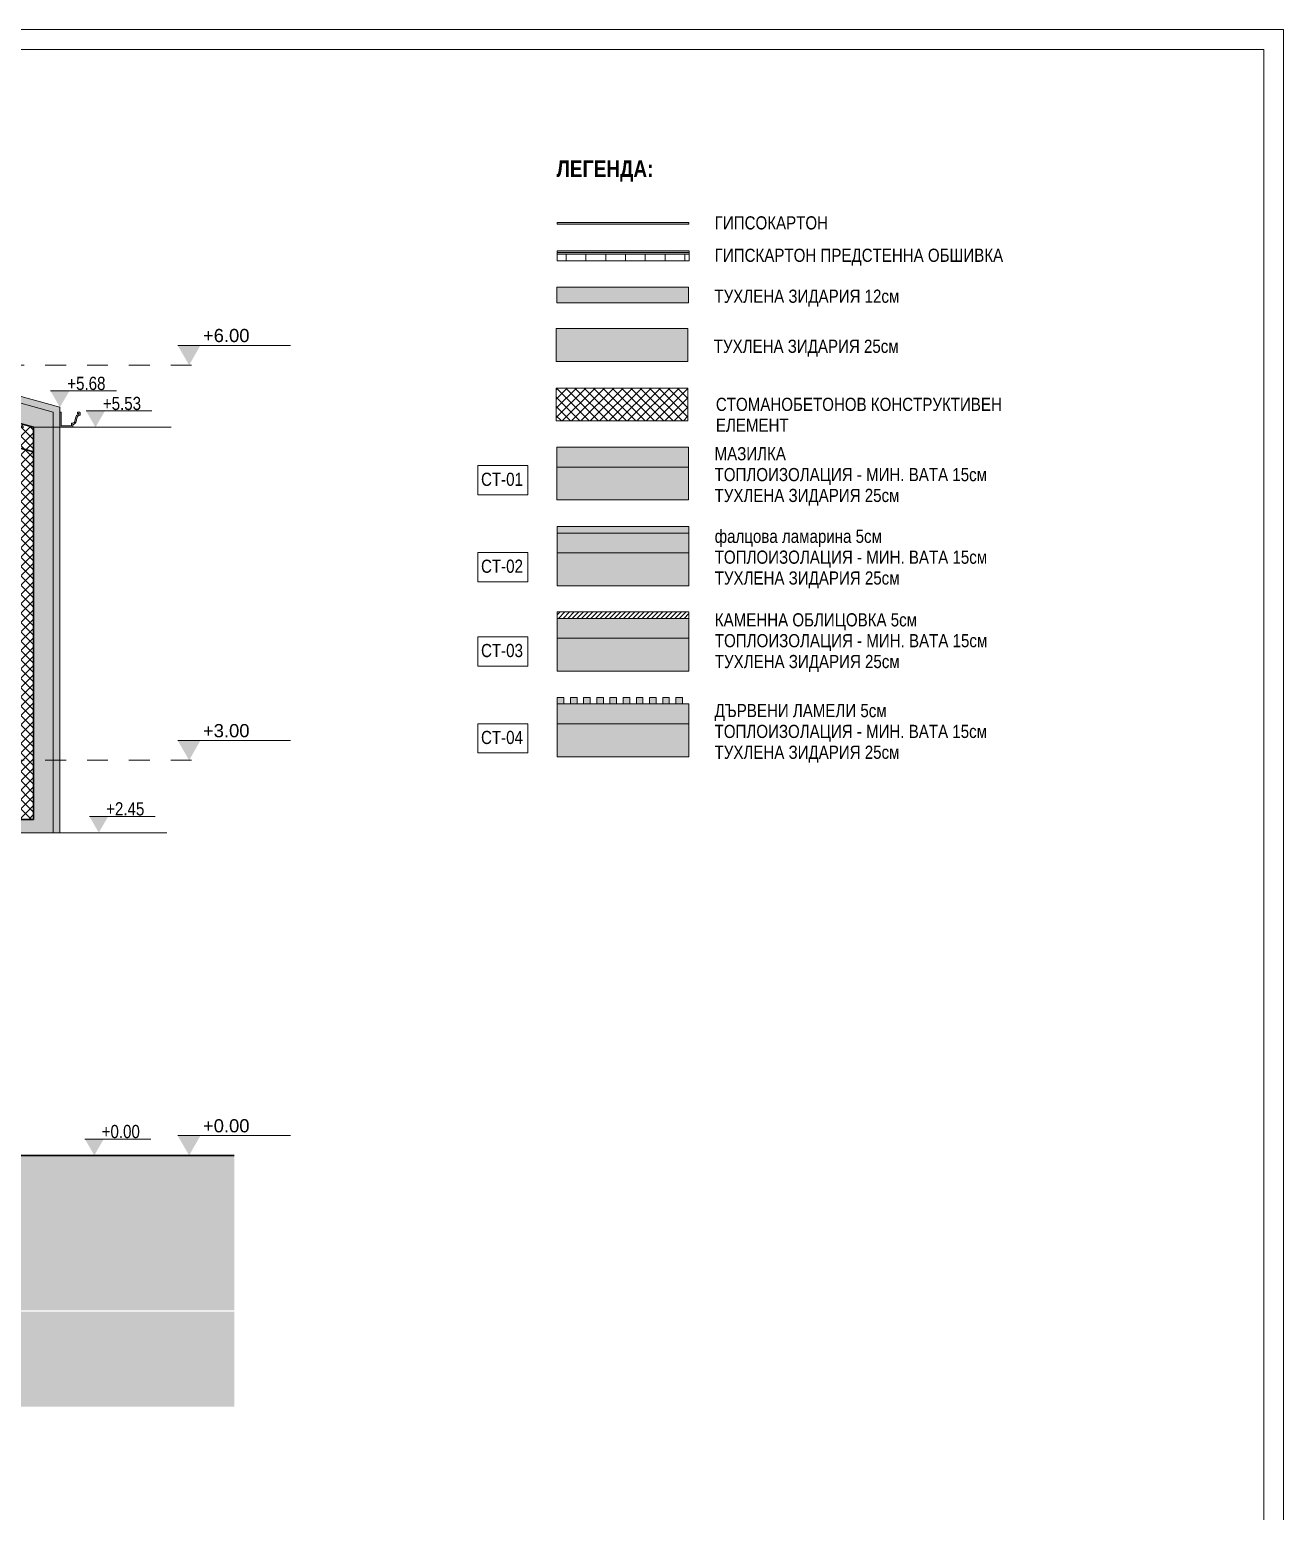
# Model space of a CAD drawing. Header units: centimetres. Extents: x 0 to 25250, y 0 to 2250.
# Drawn here: x 14048 to 15000, y 1125 to 2250 of the extents above; entities that cross this region are included whole.
import ezdxf

# ---------------------------------------------------------------- set-up
doc = ezdxf.new("R2010")
doc.units = ezdxf.units.CM
doc.linetypes.add('21-View-1$0$Dash', pattern=[31.75, 15.875, -15.875])
for name, color, linetype, lineweight in [('A-ANNO-DIMS', 7, 'Continuous', 9), ('A-ANNO-NOTE', 7, 'Continuous', 9), ('A-DETL', 7, 'Continuous', 9), ('A-DETL-GENF', 7, 'Continuous', 9), ('A-DETL-MBND', 7, 'Continuous', 9), ('A-DETL-THIN', 7, 'Continuous', 9), ('A-FLOR-FNSH', 7, 'Continuous', 9), ('A-FLOR-LEVL', 7, 'Continuous', 9), ('A-FLOR-PATT', 7, 'Continuous', 9), ('A-ROOF', 7, 'Continuous', 9), ('A-ROOF-FNSH', 7, 'Continuous', 9), ('A-ROOF-MCUT', 7, 'Continuous', 9), ('A-ROOF-PATT', 7, 'Continuous', 9), ('A-WALL', 7, 'Continuous', 9), ('A-WALL-FNSH', 7, 'Continuous', 9), ('A-WALL-PATT', 7, 'Continuous', 9), ('G-ANNO-DIMS', 7, 'Continuous', 9), ('G-ANNO-TEXT', 7, 'Continuous', 9), ('G-ANNO-TTLB', 7, 'Continuous', 9), ('S-BEAM', 7, 'Continuous', 9), ('S-COLS', 7, 'Continuous', 9)]:
    doc.layers.add(name, color=color, linetype=linetype, lineweight=lineweight)
doc.styles.add('21-View-1$0$Arial', font='arial.ttf', dxfattribs={"height": 10})
doc.styles.add('21-View-1$0$Arial Narrow', font='ARIALN.TTF', dxfattribs={"height": 10})
doc.styles.add('21-View-3$0$Arial Narrow', font='ARIALN.TTF', dxfattribs={"height": 10})
doc.styles.add('21-View-3$0$Arial Narrow_1', font='ARIALN.TTF', dxfattribs={"height": 12.5})
doc.dimstyles.new('21-View-1$0$TEC_DIM', dxfattribs={"dimscale": 30.48, "dimtxt": 10.23431, "dimasz": 0.492126, "dimexe": 0.393701, "dimexo": 0.246063, "dimgap": 0, "dimtad": 1, "dimdec": 0, "dimzin": 0, "dimdsep": 46, "dimtxsty": '21-View-1$0$Arial Narrow', "dimblk1": '21-View-1$0$_DotSmall', "dimblk2": '21-View-1$0$_DotSmall', "dimsah": 1, "dimcen": 0.09, "dimazin": 0, "dimtfac": 1, "dimtdec": 4, "dimtix": 1, "dimtmove": 0, "dimatfit": 3, "dimfxl": 1, "dimtvp": 1, "dimtolj": 1, "dimtzin": 0, "dimarcsym": 2})
pattern_1 = [(45, (13129.3803, 1729.181), (-3.535534, 3.535534), []), (135, (13129.3803, 1729.181), (-3.535534, -3.535534), [])]
pattern_2 = [(0, (13129.38, 1729.18), (19.05, 19.05), [19.05, -19.05]), (0, (13129.38, 1736.325), (19.05, 19.05), [19.05, -19.05]), (0, (13129.38, 1743.469), (19.05, 19.05), [19.05, -19.05]), (90, (13131.761, 1745.85), (-19.05, 19.05), [19.05, -19.05]), (90, (13138.905, 1745.85), (-19.05, 19.05), [19.05, -19.05]), (90, (13146.048, 1745.85), (-19.05, 19.05), [19.05, -19.05])]

# ---------------------------------------------------------------- blocks, each defined once
blk = doc.blocks.new('TEC_ОФИЦИАЛНА РАМКА - TEC_ОФИЦИАЛНА РАМКА-2548455-СГРАДА ТИП III - ВЕРТИКАЛНИ РАЗРЕЗИ 3-3_ 4-4')
at = {"layer": 'G-ANNO-TTLB'}
for p, q in [((41.621, 40.554), (-15.379, 40.554)), ((41.621, -4.446), (41.621, 40.554)), ((-13.129, 40.254), (41.321, 40.254)), ((41.321, 40.254), (41.321, -4.146))]:
    blk.add_line(p, q, dxfattribs=at)
blk = doc.blocks.new('Level - w_ name-271244-3-3')
at = {"layer": 'A-FLOR-LEVL'}
blk.add_hatch(color=256, dxfattribs=at).paths.add_polyline_path([(-34.8, 15), (-17.5, 15), (-26.1, 0)])
blk.add_line((-34.8, 15), (50.8, 15), dxfattribs=at)
blk = doc.blocks.new('Spot Elevations - ELEVATION_PROJECT-150941-3-3')
at = {"layer": 'A-ANNO-NOTE'}
blk.add_hatch(color=256, dxfattribs=at).paths.add_polyline_path([(-602, 312.4), (-587.7, 312.4), (-594.9, 300)])
blk.add_line((-602, 312.4), (-552, 312.4), dxfattribs=at)
blk = doc.blocks.new('21-View-1$0$_DotSmall')
at = {"color": 0, "linetype": 'ByBlock', "const_width": 0.5}
blk.add_lwpolyline([(-0.0625, 0, 1), (0.0625, 0, 1)], format="xyb", close=True, dxfattribs=at)
blk = doc.blocks.new('*D3132')
at = {"layer": 'A-ANNO-DIMS', "color": 0, "lineweight": -2, "transparency": 16777216}
for p, q in [((14043.7, 1948.1), (13865.5, 1948.1)), ((13877.5, 1695.3), (13877.5, 1948.1)), ((13882.4, 1695.3), (13889.5, 1695.3))]:
    blk.add_line(p, q, dxfattribs=at)
at = {"layer": 'A-ANNO-DIMS', "color": 0, "lineweight": -2, "transparency": 16777216, "xscale": 15, "yscale": 15, "zscale": 15}
for p, rotation in [((13877.5, 1948.1), 90), ((13877.5, 1695.3), 270)]:
    blk.add_blockref('21-View-1$0$_DotSmall', p, dxfattribs=dict(at, rotation=rotation))
at = {"layer": 'A-ANNO-DIMS', "color": 0, "transparency": 16777216, "insert": (13872.4, 1821.7), "char_height": 10, "width": 22.808, "attachment_point": 5, "rotation": 90, "style": '21-View-1$0$Arial Narrow'}
blk.add_mtext('\\A1;253', dxfattribs=at)
blk = doc.blocks.new('Family - ___-2443277-ЛЕГЕНДА СТЕНИ')
at = {"layer": 'A-WALL-PATT', "true_color": 0x808080}
blk.add_hatch(color=8, dxfattribs=at).paths.add_polyline_path([(194.7, 391.9), (194.7, 416.9), (94.7, 416.9), (94.7, 391.9)])
at = {"layer": 'A-WALL'}
for p, q in [((194.7, 416.9), (94.7, 416.9)), ((94.7, 416.9), (94.7, 391.9)), ((194.7, 391.9), (194.7, 416.9)), ((94.7, 391.9), (194.7, 391.9))]:
    blk.add_line(p, q, dxfattribs=at)
blk = doc.blocks.new('Family - ___-2443279-ЛЕГЕНДА СТЕНИ')
at = {"layer": 'A-WALL-PATT', "true_color": 0xffff80}
blk.add_hatch(color=51, dxfattribs=at).paths.add_polyline_path([(195.3, 311.8), (195.3, 326.8), (95.3, 326.8), (95.3, 311.8)])
at = {"layer": 'A-WALL-PATT', "true_color": 0x808080}
blk.add_hatch(color=8, dxfattribs=at).paths.add_polyline_path([(195.3, 286.8), (195.3, 311.8), (95.3, 311.8), (95.3, 286.8)])
at = {"layer": 'A-WALL'}
for p, q in [((195.3, 326.8), (95.3, 326.8)), ((95.3, 326.8), (95.3, 286.8)), ((195.3, 286.8), (195.3, 326.8)), ((195.3, 311.8), (95.3, 311.8)), ((95.3, 286.8), (195.3, 286.8))]:
    blk.add_line(p, q, dxfattribs=at)
blk = doc.blocks.new('Family - ___-2443281-ЛЕГЕНДА СТЕНИ')
at = {"layer": 'A-WALL-PATT', "true_color": 0x808080}
blk.add_hatch(color=8, dxfattribs=at).paths.add_polyline_path([(195.2, 436.4), (195.2, 448.4), (95.2, 448.4), (95.2, 436.4)])
at = {"layer": 'A-WALL'}
for p, q in [((195.2, 448.4), (95.2, 448.4)), ((95.2, 448.4), (95.2, 436.4)), ((195.2, 436.4), (195.2, 448.4)), ((95.2, 436.4), (195.2, 436.4))]:
    blk.add_line(p, q, dxfattribs=at)
blk = doc.blocks.new('Family - ___-2443287-ЛЕГЕНДА СТЕНИ')
at = {"layer": 'A-WALL-PATT', "true_color": 0x787878}
h = blk.add_hatch(dxfattribs=at)
h.set_pattern_fill('FP2_16', color=8, style=0, pattern_type=2)
h.set_pattern_definition([(45, (0, 0), (-1.767767, 1.767767), [])])
h.paths.add_polyline_path([(195.5, 196.9), (195.5, 201.9), (95.5, 201.9), (95.5, 196.9)])
at = {"layer": 'A-WALL-PATT', "true_color": 0xffff80}
blk.add_hatch(color=51, dxfattribs=at).paths.add_polyline_path([(195.5, 181.9), (195.5, 196.9), (95.5, 196.9), (95.5, 181.9)])
at = {"layer": 'A-WALL-PATT', "true_color": 0x808080}
blk.add_hatch(color=8, dxfattribs=at).paths.add_polyline_path([(195.5, 156.9), (195.5, 181.9), (95.5, 181.9), (95.5, 156.9)])
at = {"layer": 'A-WALL'}
for p, q in [((195.5, 201.9), (95.5, 201.9)), ((95.5, 201.9), (95.5, 156.9)), ((195.5, 196.9), (95.5, 196.9)), ((195.5, 156.9), (195.5, 201.9)), ((195.5, 181.9), (95.5, 181.9)), ((95.5, 156.9), (195.5, 156.9))]:
    blk.add_line(p, q, dxfattribs=at)
blk = doc.blocks.new('Family - ___-2443289-ЛЕГЕНДА СТЕНИ')
at = {"layer": 'A-WALL-PATT', "true_color": 0xc0c0c0}
blk.add_hatch(color=9, dxfattribs=at).paths.add_polyline_path([(195.5, 261.6), (195.5, 266.6), (95.5, 266.6), (95.5, 261.6)])
at = {"layer": 'A-WALL'}
for p, q in [((195.5, 266.6), (95.5, 266.6)), ((95.5, 266.6), (95.5, 261.6)), ((95.5, 261.6), (195.5, 261.6)), ((195.5, 261.6), (195.5, 266.6))]:
    blk.add_line(p, q, dxfattribs=at)
blk = doc.blocks.new('Family - ___-2443316-ЛЕГЕНДА СТЕНИ')
at = {"layer": 'A-WALL-PATT', "true_color": 0xffff80}
blk.add_hatch(color=51, dxfattribs=at).paths.add_polyline_path([(195.5, 246.6), (195.5, 261.6), (95.5, 261.6), (95.5, 246.6)])
at = {"layer": 'A-WALL-PATT', "true_color": 0x808080}
blk.add_hatch(color=8, dxfattribs=at).paths.add_polyline_path([(195.5, 221.6), (195.5, 246.6), (95.5, 246.6), (95.5, 221.6)])
at = {"layer": 'A-WALL'}
for p, q in [((195.5, 261.6), (95.5, 261.6)), ((95.5, 261.6), (95.5, 221.6)), ((195.5, 221.6), (195.5, 261.6)), ((195.5, 246.6), (95.5, 246.6)), ((95.5, 221.6), (195.5, 221.6))]:
    blk.add_line(p, q, dxfattribs=at)
blk = doc.blocks.new('Family - ___-2443322-ЛЕГЕНДА СТЕНИ')
at = {"layer": 'A-WALL-PATT', "true_color": 0xffff80}
blk.add_hatch(color=51, dxfattribs=at).paths.add_polyline_path([(100.5, 116.9), (195.5, 116.9), (195.5, 131.9), (95.5, 131.9), (95.5, 116.9)])
at = {"layer": 'A-WALL-PATT', "true_color": 0x808080}
blk.add_hatch(color=8, dxfattribs=at).paths.add_polyline_path([(195.5, 91.9), (195.5, 116.9), (95.5, 116.9), (95.5, 91.9)])
at = {"layer": 'A-WALL'}
for p, q in [((95.5, 131.9), (95.5, 91.9)), ((105.5, 131.9), (100.5, 131.9)), ((115.5, 131.9), (110.5, 131.9)), ((125.5, 131.9), (120.5, 131.9)), ((135.5, 131.9), (130.5, 131.9)), ((145.5, 131.9), (140.5, 131.9)), ((155.5, 131.9), (150.5, 131.9)), ((165.5, 131.9), (160.5, 131.9)), ((175.5, 131.9), (170.5, 131.9)), ((185.5, 131.9), (180.5, 131.9)), ((195.5, 131.9), (190.5, 131.9)), ((195.5, 91.9), (195.5, 131.9)), ((195.5, 116.9), (95.5, 116.9)), ((95.5, 91.9), (195.5, 91.9))]:
    blk.add_line(p, q, dxfattribs=at)
blk = doc.blocks.new('Family - ___-2443393-ЛЕГЕНДА СТЕНИ')
at = {"layer": 'A-WALL-PATT', "true_color": 0xffff80}
blk.add_hatch(color=51, dxfattribs=at).paths.add_polyline_path([(195.5, 496.2), (195.5, 497.5), (95.5, 497.5), (95.5, 496.2)])
at = {"layer": 'A-WALL'}
for p, q in [((195.5, 497.5), (95.5, 497.5)), ((95.5, 497.5), (95.5, 496.2)), ((95.5, 496.2), (195.5, 496.2)), ((195.5, 496.2), (195.5, 497.5))]:
    blk.add_line(p, q, dxfattribs=at)
blk = doc.blocks.new('Family - ___-2443396-ЛЕГЕНДА СТЕНИ')
at = {"layer": 'A-WALL-PATT', "true_color": 0xffff80}
for points in [[(195.6, 474.7), (195.6, 475.9), (95.6, 475.9), (95.6, 474.7)], [(195.6, 473.4), (195.6, 474.7), (95.6, 474.7), (95.6, 473.4)]]:
    blk.add_hatch(color=51, dxfattribs=at).paths.add_polyline_path(points)
at = {"layer": 'A-WALL-PATT'}
h = blk.add_hatch(dxfattribs=at)
h.set_pattern_fill('FP2_17', color=256, angle=-270, style=0, pattern_type=2)
h.set_pattern_definition([(270, (145.568, 475.942), (15, -3e-14), [])])
h.paths.add_polyline_path([(195.6, 468.4), (195.6, 473.4), (95.6, 473.4), (95.6, 468.4)])
at = {"layer": 'A-WALL'}
for p, q in [((195.6, 475.9), (95.6, 475.9)), ((95.6, 475.9), (95.6, 468.4)), ((195.6, 474.7), (95.6, 474.7)), ((195.6, 473.4), (95.6, 473.4)), ((195.6, 468.4), (195.6, 475.9)), ((95.6, 468.4), (195.6, 468.4))]:
    blk.add_line(p, q, dxfattribs=at)

msp = doc.modelspace()

# ---------------------------------------------------------------- block references
at = {"layer": 'G-ANNO-TTLB', "xscale": 49.99999999999999, "yscale": 49.99999999999999, "zscale": 49.99999999999999}
msp.add_blockref('TEC_ОФИЦИАЛНА РАМКА - TEC_ОФИЦИАЛНА РАМКА-2548455-СГРАДА ТИП III - ВЕРТИКАЛНИ РАЗРЕЗИ 3-3_ 4-4', (12919, 222.3), dxfattribs=at)

# ---------------------------------------------------------------- next in the draw order: hatches: boundary and pattern name
at = {"layer": 'A-DETL-GENF'}
h = msp.add_hatch(dxfattribs=at)
h.set_pattern_fill('FP3_22', color=256, style=0, pattern_type=2)
h.set_pattern_definition([(45, (14353.218, 1606.068), (-3.535534, 3.535534), []), (135, (14353.218, 1606.068), (-3.535534, -3.535534), [])])
h.paths.add_polyline_path([(14548, 1952.9), (14548, 1977.9), (14448, 1977.9), (14448, 1952.9)])
at = {"layer": 'A-DETL-GENF', "true_color": 0xbfb3a4}
h = msp.add_hatch(color=253, dxfattribs=at)
h.paths.add_polyline_path([(14523.8, 1738), (14523.8, 1743), (14518.8, 1743), (14518.8, 1738)])
h.paths.add_polyline_path([(14543.8, 1738), (14543.8, 1743), (14538.8, 1743), (14538.8, 1738)])
h.paths.add_polyline_path([(14503.8, 1738), (14503.8, 1743), (14498.8, 1743), (14498.8, 1738)])
h.paths.add_polyline_path([(14508.8, 1738), (14513.8, 1738), (14513.8, 1743), (14508.8, 1743)])
h.paths.add_polyline_path([(14533.8, 1738), (14533.8, 1743), (14528.8, 1743), (14528.8, 1738)])
h.paths.add_polyline_path([(14453.8, 1738), (14453.8, 1743), (14448.8, 1743), (14448.8, 1738)])
h.paths.add_polyline_path([(14458.8, 1738), (14463.8, 1738), (14463.8, 1743), (14458.8, 1743)])
h.paths.add_polyline_path([(14478.8, 1738), (14483.8, 1738), (14483.8, 1743), (14478.8, 1743)])
h.paths.add_polyline_path([(14468.8, 1738), (14473.8, 1738), (14473.8, 1743), (14468.8, 1743)])
h.paths.add_polyline_path([(14493.8, 1738), (14493.8, 1743), (14488.8, 1743), (14488.8, 1738)])
at = {"layer": 'A-DETL-GENF'}
h = msp.add_hatch(dxfattribs=at)
h.set_pattern_fill('FP1_8', color=256, style=0, pattern_type=2)
h.set_pattern_definition(pattern_2)
h.paths.add_polyline_path([(13136.6, 1277.7), (13459.7, 1277.7), (13459.7, 1280.8), (13461.2, 1280.8), (13461.2, 1385.3), (12868.7, 1385.3), (12868.7, 1280.8), (12870, 1280.8), (12870, 1277.7), (13018, 1277.7)])
h.paths.add_polyline_path([(12397.3, 1277.7), (12409.7, 1277.7), (12409.7, 1280.8), (12411.2, 1280.8), (12411.2, 1295.3), (12396.2, 1295.3), (12396.2, 1395.3), (12306.6, 1395.3), (12306.6, 1277.7), (12370.6, 1277.7)])
h.paths.add_polyline_path([(14203.7, 1277.7), (14203.7, 1395.3), (13986.2, 1395.3), (13986.2, 1295.3), (13971.2, 1295.3), (13971.2, 1280.8), (13972.5, 1280.8), (13972.5, 1277.7), (14085.2, 1277.7)])
h.paths.add_polyline_path([(12462.5, 1277.7), (12817.2, 1277.7), (12817.2, 1280.8), (12818.7, 1280.8), (12818.7, 1385.3), (12461.2, 1385.3), (12461.2, 1280.8), (12462.5, 1280.8), (12462.5, 1278.2)])
h.paths.add_polyline_path([(13914.9, 1277.7), (13919.7, 1277.7), (13919.7, 1280.8), (13921.2, 1280.8), (13921.2, 1385.3), (13511.2, 1385.3), (13511.2, 1280.8), (13512.5, 1280.8), (13512.5, 1277.7), (13848, 1277.7)])
h = msp.add_hatch(dxfattribs=at)
h.set_pattern_fill('FP1_8', color=256, style=0, pattern_type=2)
h.set_pattern_definition(pattern_2)
h.paths.add_polyline_path([(14203.7, 1204.6), (14203.7, 1276.5), (13972.6, 1276.5), (13972.6, 1272.3), (13971.2, 1272.3), (13971.2, 1255.3), (13981.2, 1255.3), (13981.2, 1245.3), (13911.2, 1245.3), (13911.2, 1255.3), (13921.2, 1255.3), (13921.2, 1272.3), (13919.8, 1272.3), (13919.8, 1276.5), (13512.6, 1276.5), (13512.6, 1272.3), (13511.2, 1272.3), (13511.2, 1255.3), (13521.2, 1255.3), (13521.2, 1245.3), (13451.2, 1245.3), (13451.2, 1255.3), (13461.2, 1255.3), (13461.2, 1272.3), (13459.8, 1272.3), (13459.8, 1276.5), (12870.1, 1276.5), (12870.1, 1272.3), (12868.7, 1272.3), (12868.7, 1255.3), (12878.7, 1255.3), (12878.7, 1245.3), (12808.7, 1245.3), (12808.7, 1255.3), (12818.7, 1255.3), (12818.7, 1272.3), (12817.3, 1272.3), (12817.3, 1276.5), (12462.6, 1276.5), (12462.6, 1272.3), (12461.2, 1272.3), (12461.2, 1255.3), (12471.2, 1255.3), (12471.2, 1245.3), (12401.2, 1245.3), (12401.2, 1255.3), (12411.2, 1255.3), (12411.2, 1272.3), (12409.8, 1272.3), (12409.8, 1276.5), (12306.6, 1276.5), (12306.6, 1204.6), (14171, 1204.6)])
at = {"layer": 'A-FLOR-PATT'}
h = msp.add_hatch(dxfattribs=at)
h.set_pattern_fill('FP1_6', color=256, style=0, pattern_type=2)
h.set_pattern_definition(pattern_1)
h.paths.add_polyline_path([(14026.2, 1677.3), (14051.2, 1677.3), (14051.2, 1695.3), (12411.2, 1695.3), (12411.2, 1677.3), (14025.9, 1677.3)])
at = {"layer": 'A-FLOR-PATT', "true_color": 0xffff80}
msp.add_hatch(color=51, dxfattribs=at).paths.add_polyline_path([(14026.2, 1640.3), (14051.2, 1640.3), (14051.2, 1650.3), (14016.2, 1650.3), (14016.2, 1640.3), (14025.9, 1640.3)])
at = {"layer": 'A-ROOF-PATT', "true_color": 0xc0c0c0}
for points in [[(14071.2, 1958.1), (14071.2, 1963.3), (13466.2, 2131.1), (13466.2, 2125.9), (14066.2, 1959.5)], [(14080.9, 1948.3), (14081, 1948.3), (14081.1, 1948.5), (14081.1, 1950), (14081.2, 1950.2), (14081.4, 1950.3), (14082.9, 1951.1), (14083.6, 1952.6), (14084.1, 1955), (14084.8, 1956.5), (14086.4, 1957.4), (14086.5, 1957.5), (14086.5, 1959.2), (14086.4, 1959.4), (14086.2, 1959.5), (14084.5, 1959.5), (14084.5, 1958.5), (14085.5, 1958.5), (14085.5, 1958.1), (14083.9, 1957), (14083.1, 1955.1), (14082.6, 1952.8), (14082, 1951.7), (14080.9, 1951.3), (14080.1, 1951.3), (14080.1, 1949.3), (14072.2, 1949.3), (14072.2, 1959.5), (14071.2, 1959.5), (14071.2, 1948.3)]]:
    msp.add_hatch(color=9, dxfattribs=at).paths.add_polyline_path(points)
at = {"layer": 'A-ROOF-PATT', "true_color": 0xffff80}
msp.add_hatch(color=51, dxfattribs=at).paths.add_polyline_path([(14066.2, 1943.9), (14066.2, 1959.5), (13471.2, 2124.5), (13471.2, 2108.9), (14055.5, 1946.9)])
at = {"layer": 'A-ROOF-PATT'}
h = msp.add_hatch(dxfattribs=at)
h.set_pattern_fill('FP1_6', color=256, style=0, pattern_type=2)
h.set_pattern_definition(pattern_1)
h.paths.add_polyline_path([(14051.2, 1929.4), (14051.2, 1948.1), (13486.2, 2104.8), (13486.2, 2086.1), (14025.9, 1936.4)])
at = {"layer": 'A-WALL-PATT', "true_color": 0xc0c0c0}
msp.add_hatch(color=9, dxfattribs=at).paths.add_polyline_path([(14071.2, 1640.3), (14071.2, 1958.1), (14066.2, 1959.5), (14066.2, 1640.3)])
at = {"layer": 'A-WALL-PATT', "true_color": 0xffff80}
for points in [[(14066.2, 1695.3), (14066.2, 1943.9), (14051.2, 1948.1), (14051.2, 1695.3)], [(14066.2, 1640.3), (14066.2, 1695.3), (14051.2, 1695.3), (14051.2, 1640.3)]]:
    msp.add_hatch(color=51, dxfattribs=at).paths.add_polyline_path(points)
at = {"layer": 'S-BEAM'}
h = msp.add_hatch(dxfattribs=at)
h.set_pattern_fill('FP1_6', color=256, style=0, pattern_type=2)
h.set_pattern_definition(pattern_1)
h.paths.add_polyline_path([(14051.2, 1650.3), (14051.2, 1677.3), (14026.2, 1677.3), (14026.2, 1650.3)])
at = {"layer": 'S-COLS'}
h = msp.add_hatch(dxfattribs=at)
h.set_pattern_fill('FP1_6', color=256, style=0, pattern_type=2)
h.set_pattern_definition(pattern_1)
h.paths.add_polyline_path([(14051.2, 1695.3), (14051.2, 1929.4), (14026.2, 1936.3), (14026.2, 1695.3)])

# ---------------------------------------------------------------- next in the draw order: linework, layer by layer
at = {"layer": 'A-DETL', "color": 7, "lineweight": 30}
for p, q in [((13486.2, 2086.1), (14051.2, 1929.4)), ((14051.2, 1695.3), (14051.2, 1929.4)), ((14051.2, 1650.3), (14051.2, 1677.3)), ((14203.6, 1395.3), (13986.2, 1395.3))]:
    msp.add_line(p, q, dxfattribs=at)
at = {"layer": 'A-DETL-MBND'}
for p, q in [((14453.8, 1743), (14448.8, 1743)), ((14448.8, 1743), (14448.8, 1738)), ((14448.8, 1738), (14453.8, 1738)), ((14453.8, 1738), (14453.8, 1743)), ((14463.8, 1743), (14458.8, 1743)), ((14458.8, 1743), (14458.8, 1738)), ((14458.8, 1738), (14463.8, 1738)), ((14463.8, 1738), (14463.8, 1743)), ((14473.8, 1743), (14468.8, 1743)), ((14468.8, 1743), (14468.8, 1738)), ((14468.8, 1738), (14473.8, 1738)), ((14473.8, 1738), (14473.8, 1743)), ((14483.8, 1743), (14478.8, 1743)), ((14478.8, 1743), (14478.8, 1738)), ((14478.8, 1738), (14483.8, 1738)), ((14483.8, 1738), (14483.8, 1743)), ((14493.8, 1743), (14488.8, 1743)), ((14488.8, 1743), (14488.8, 1738)), ((14488.8, 1738), (14493.8, 1738)), ((14493.8, 1738), (14493.8, 1743)), ((14503.8, 1743), (14498.8, 1743)), ((14498.8, 1743), (14498.8, 1738)), ((14498.8, 1738), (14503.8, 1738)), ((14503.8, 1738), (14503.8, 1743)), ((14513.8, 1743), (14508.8, 1743)), ((14508.8, 1743), (14508.8, 1738)), ((14508.8, 1738), (14513.8, 1738)), ((14513.8, 1738), (14513.8, 1743)), ((14523.8, 1743), (14518.8, 1743)), ((14518.8, 1743), (14518.8, 1738)), ((14518.8, 1738), (14523.8, 1738)), ((14523.8, 1738), (14523.8, 1743)), ((14533.8, 1743), (14528.8, 1743)), ((14528.8, 1743), (14528.8, 1738)), ((14528.8, 1738), (14533.8, 1738)), ((14533.8, 1738), (14533.8, 1743)), ((14543.8, 1743), (14538.8, 1743)), ((14538.8, 1743), (14538.8, 1738)), ((14538.8, 1738), (14543.8, 1738)), ((14543.8, 1738), (14543.8, 1743))]:
    msp.add_line(p, q, dxfattribs=at)
at = {"layer": 'A-DETL-THIN'}
for p, q in [((14548, 1977.9), (14448, 1977.9)), ((14448, 1977.9), (14448, 1952.9)), ((14548, 1952.9), (14548, 1977.9)), ((14448, 1952.9), (14548, 1952.9))]:
    msp.add_line(p, q, dxfattribs=at)
at = {"layer": 'A-FLOR-FNSH'}
msp.add_line((14016.2, 1640.3), (14051.2, 1640.3), dxfattribs=at)
at = {"layer": 'A-FLOR-LEVL', "linetype": '21-View-1$0$Dash'}
for p, q in [((12313.8, 1995.3), (14177.9, 1995.3)), ((12313.8, 1695.3), (14177.9, 1695.3)), ((12313.8, 1395.3), (14177.9, 1395.3))]:
    msp.add_line(p, q, dxfattribs=at)
at = {"layer": 'A-ROOF', "lineweight": 30}
msp.add_line((14051.2, 1948.1), (13486.2, 2104.8), dxfattribs=at)
at = {"layer": 'A-ROOF'}
msp.add_line((14066.2, 1943.9), (14066.2, 1959.5), dxfattribs=at)
at = {"layer": 'A-ROOF-FNSH'}
for p, q in [((14071.2, 1963.3), (13466.2, 2131.1)), ((13471.2, 2124.5), (14066.2, 1959.5)), ((14071.2, 1959.5), (14071.2, 1963.3))]:
    msp.add_line(p, q, dxfattribs=at)
at = {"layer": 'A-ROOF-MCUT'}
for p, q in [((14072.2, 1959.5), (14071.2, 1959.5)), ((14071.2, 1959.5), (14071.2, 1948.3)), ((14072.2, 1949.3), (14072.2, 1959.5)), ((14086.2, 1959.5), (14084.5, 1959.5)), ((14084.5, 1959.5), (14084.5, 1958.5)), ((14084.5, 1958.5), (14085.5, 1958.5)), ((14085.5, 1958.5), (14085.5, 1958.1)), ((14086.5, 1957.5), (14086.5, 1959.2)), ((14071.2, 1948.3), (14080.9, 1948.3)), ((14080.1, 1949.3), (14072.2, 1949.3)), ((14080.9, 1951.3), (14080.1, 1951.3)), ((14080.1, 1951.3), (14080.1, 1949.3)), ((14081.1, 1948.5), (14081.1, 1950)), ((14083.1, 1955.1), (14082.6, 1952.8)), ((14083.6, 1952.6), (14084.1, 1955))]:
    msp.add_line(p, q, dxfattribs=at)
for centre, radius, start, end in [((14086.8, 1954.6), 3.73, 110.3223, 172.1168), ((14086.2, 1959.2), 0.261, 0, 90), ((14086.3, 1957.5), 0.2, 270, 0), ((14080.9, 1953), 1.73, 270, 354.0375), ((14080.9, 1948.5), 0.2, 270, 0), ((14081.4, 1950), 0.333, 98.7411, 168.0534), ((14080.9, 1953), 2.73, 280.4637, 352.8095), ((14086.8, 1954.6), 2.73, 100.4637, 172.8095)]:
    msp.add_arc(centre, radius, start, end, dxfattribs=at)
at = {"layer": 'A-WALL', "lineweight": 30}
for p, q in [((14051.2, 1948.1), (14051.2, 1929.4)), ((14051.2, 1695.3), (14051.2, 1677.3))]:
    msp.add_line(p, q, dxfattribs=at)
at = {"layer": 'A-WALL'}
for p, q in [((14051.2, 1929.4), (14051.2, 1695.3)), ((14051.2, 1677.3), (14051.2, 1650.3)), ((14051.2, 1640.3), (14066.2, 1640.3))]:
    msp.add_line(p, q, dxfattribs=at)
at = {"layer": 'A-WALL-FNSH'}
for p, q in [((14071.2, 1640.3), (14071.2, 1948.3)), ((14066.2, 1943.9), (14066.2, 1640.3)), ((14066.2, 1640.3), (14071.2, 1640.3))]:
    msp.add_line(p, q, dxfattribs=at)
at = {"layer": 'G-ANNO-DIMS'}
for p, q in [((14051.2, 1948.1), (14155.6, 1948.1)), ((14155.6, 1948.1), (14098.2, 1948.1)), ((14071.2, 1640.3), (14152.3, 1640.3)), ((14152.3, 1640.3), (14100.8, 1640.3))]:
    msp.add_line(p, q, dxfattribs=at)
at = {"layer": 'G-ANNO-TEXT', "flags": 128}
for points in [[(14388.4, 1919), (14426.5, 1919), (14426.5, 1896.8), (14388.4, 1896.8)], [(14388.4, 1853), (14426.5, 1853), (14426.5, 1830.8), (14388.4, 1830.8)], [(14388.4, 1789), (14426.5, 1789), (14426.5, 1766.8), (14388.4, 1766.8)], [(14388.4, 1723), (14426.5, 1723), (14426.5, 1700.8), (14388.4, 1700.8)]]:
    msp.add_lwpolyline(points, close=True, dxfattribs=at)
at = {"layer": 'S-BEAM', "lineweight": 30}
msp.add_line((14026.2, 1650.3), (14051.2, 1650.3), dxfattribs=at)
at = {"layer": 'S-COLS', "lineweight": 30}
msp.add_line((14051.2, 1929.4), (14026.2, 1936.3), dxfattribs=at)

# ---------------------------------------------------------------- next in the draw order: block references
at = {"layer": 'A-FLOR-LEVL'}
for p in [(14195.4, 1995.3), (14195.4, 1695.3), (14195.4, 1395.3)]:
    msp.add_blockref('Level - w_ name-271244-3-3', p, dxfattribs=at)
at = {"layer": 'A-WALL'}
for name in ['Family - ___-2443393-ЛЕГЕНДА СТЕНИ', 'Family - ___-2443396-ЛЕГЕНДА СТЕНИ', 'Family - ___-2443281-ЛЕГЕНДА СТЕНИ', 'Family - ___-2443277-ЛЕГЕНДА СТЕНИ', 'Family - ___-2443279-ЛЕГЕНДА СТЕНИ', 'Family - ___-2443289-ЛЕГЕНДА СТЕНИ', 'Family - ___-2443316-ЛЕГЕНДА СТЕНИ', 'Family - ___-2443287-ЛЕГЕНДА СТЕНИ', 'Family - ___-2443322-ЛЕГЕНДА СТЕНИ']:
    msp.add_blockref(name, (14353.2, 1606.1), dxfattribs=at)
at = {"layer": 'G-ANNO-DIMS'}
for p in [(14666.1, 1663.3), (14693.1, 1648.1), (14695.6, 1340.3), (14692.2, 1095.3)]:
    msp.add_blockref('Spot Elevations - ELEVATION_PROJECT-150941-3-3', p, dxfattribs=at)

# ---------------------------------------------------------------- next in the draw order: texts
at = {"layer": 'A-FLOR-LEVL', "char_height": 10, "width": 36.4, "attachment_point": 4, "line_spacing_factor": 0.936439, "style": '21-View-1$0$Arial'}
for s, insert in [('\\pt5,10,15,20,25,30,35,40,45,50,55,60,65,70,75,80,85,90,95,100,105,110,115,120,125,130,135,140,145,150,155,160;+6.00', (14179.8, 2017.7)), ('\\pt5,10,15,20,25,30,35,40,45,50,55,60,65,70,75,80,85,90,95,100,105,110,115,120,125,130,135,140,145,150,155,160;+3.00', (14179.8, 1717.7)), ('\\pt5,10,15,20,25,30,35,40,45,50,55,60,65,70,75,80,85,90,95,100,105,110,115,120,125,130,135,140,145,150,155,160;+0.00', (14179.8, 1417.7))]:
    msp.add_mtext(s, dxfattribs=dict(at, insert=insert))
at = {"layer": 'G-ANNO-DIMS', "char_height": 10, "width": 34.754, "attachment_point": 1, "line_spacing_factor": 0.974696, "style": '21-View-1$0$Arial Narrow'}
for s, insert in [('+5.68', (14076.8, 1986.4)), ('+5.53', (14103.8, 1971.2)), ('+2.45', (14106.3, 1663.4)), ('+0.00', (14102.9, 1418.4))]:
    msp.add_mtext(s, dxfattribs=dict(at, insert=insert))
at = {"layer": 'G-ANNO-TEXT', "attachment_point": 1, "line_spacing_factor": 0.949189}
for s, insert, char_height, width, style in [('\\pt5,10,15,20,25,30,35,40,45,50,55,60,65,70,75,80,85,90,95,100,105,110,115,120,125,130,135,140,145,150,155,160;{\\fArial Narrow|b1|i0|c204|p34;ЛЕГЕНДА:}', (14448.3, 2150.7), 12.5, 74.487, '21-View-3$0$Arial Narrow_1'), ('\\pt15,30,45,60,75,90,105,120,135,150,165,180,195,210,225,240,255,270,285,300,315,330,345,360,375,390,405,420,435,450,465,480;{\\fArial Narrow|b0|i0|c204|p34;ГИПСОКАРТОН}', (14568.4, 2108.3), 10, 353.2, '21-View-3$0$Arial Narrow'), ('\\pt15,30,45,60,75,90,105,120,135,150,165,180,195,210,225,240,255,270,285,300,315,330,345,360,375,390,405,420,435,450,465,480;{\\fArial Narrow|b0|i0|c204|p34;ГИПСКАРТОН ПРЕДСТЕННА ОБШИВКА}', (14568.4, 2083.7), 10, 353.2, '21-View-3$0$Arial Narrow'), ('\\pt15,30,45,60,75,90,105,120,135,150,165,180,195,210,225,240,255,270,285,300,315,330,345,360,375,390,405,420,435,450,465,480;{\\fArial Narrow|b0|i0|c204|p34;ТУХЛЕНА ЗИДАРИЯ }12{\\fArial Narrow|b0|i0|c204|p34;см}', (14568.1, 2052.6), 10, 353.2, '21-View-3$0$Arial Narrow'), ('\\pt15,30,45,60,75,90,105,120,135,150,165,180,195,210,225,240,255,270,285,300,315,330,345,360,375,390,405,420,435,450,465,480;{\\fArial Narrow|b0|i0|c204|p34;ТУХЛЕНА ЗИДАРИЯ }25{\\fArial Narrow|b0|i0|c204|p34;см}', (14567.6, 2014.6), 10, 292.35, '21-View-3$0$Arial Narrow'), ('\\pt15,30,45,60,75,90,105,120,135,150,165,180,195,210,225,240,255,270,285,300,315,330,345,360,375,390,405,420,435,450,465,480;{\\fArial Narrow|b0|i0|c204|p34;СТОМАНОБЕТОНОВ КОНСТРУКТИВЕН \\PЕЛЕМЕНТ}', (14569.2, 1970.5), 10, 353.2, '21-View-3$0$Arial Narrow'), ('\\pt15,30,45,60,75,90,105,120,135,150,165,180,195,210,225,240,255,270,285,300,315,330,345,360,375,390,405,420,435,450,465,480;{\\fArial Narrow|b0|i0|c204|p34;МАЗИЛКА\\PТОПЛОИЗОЛАЦИЯ }- {\\fArial Narrow|b0|i0|c204|p34;МИН}. {\\fArial Narrow|b0|i0|c204|p34;ВАТА }15{\\fArial Narrow|b0|i0|c204|p34;см \\PТУХЛЕНА ЗИДАРИЯ }25{\\fArial Narrow|b0|i0|c204|p34;см}', (14568.2, 1933), 10, 353.2, '21-View-3$0$Arial Narrow'), ('\\pt15,30,45,60,75,90,105,120,135,150,165,180,195,210,225,240,255,270,285,300,315,330,345,360,375,390,405,420,435,450,465,480;{\\fArial Narrow|b0|i0|c204|p34;СТ}-01', (14390.9, 1913.6), 10, 33.431, '21-View-3$0$Arial Narrow'), ('\\pt15,30,45,60,75,90,105,120,135,150,165,180,195,210,225,240,255,270,285,300,315,330,345,360,375,390,405,420,435,450,465,480;{\\fArial Narrow|b0|i0|c204|p34;фалцова ламарина }5{\\fArial Narrow|b0|i0|c204|p34;см\\PТОПЛОИЗОЛАЦИЯ }- {\\fArial Narrow|b0|i0|c204|p34;МИН}. {\\fArial Narrow|b0|i0|c204|p34;ВАТА }15{\\fArial Narrow|b0|i0|c204|p34;см\\PТУХЛЕНА ЗИДАРИЯ }25{\\fArial Narrow|b0|i0|c204|p34;см}', (14568.3, 1870.3), 10, 353.2, '21-View-3$0$Arial Narrow'), ('\\pt15,30,45,60,75,90,105,120,135,150,165,180,195,210,225,240,255,270,285,300,315,330,345,360,375,390,405,420,435,450,465,480;{\\fArial Narrow|b0|i0|c204|p34;СТ}-02', (14390.9, 1847.6), 10, 33.431, '21-View-3$0$Arial Narrow'), ('\\pt15,30,45,60,75,90,105,120,135,150,165,180,195,210,225,240,255,270,285,300,315,330,345,360,375,390,405,420,435,450,465,480;{\\fArial Narrow|b0|i0|c204|p34;КАМЕННА ОБЛИЦОВКА }5{\\fArial Narrow|b0|i0|c204|p34;см\\PТОПЛОИЗОЛАЦИЯ }- {\\fArial Narrow|b0|i0|c204|p34;МИН}. {\\fArial Narrow|b0|i0|c204|p34;ВАТА }15{\\fArial Narrow|b0|i0|c204|p34;см\\PТУХЛЕНА ЗИДАРИЯ }25{\\fArial Narrow|b0|i0|c204|p34;см}', (14568.4, 1806.9), 10, 353.2, '21-View-3$0$Arial Narrow'), ('\\pt15,30,45,60,75,90,105,120,135,150,165,180,195,210,225,240,255,270,285,300,315,330,345,360,375,390,405,420,435,450,465,480;{\\fArial Narrow|b0|i0|c204|p34;СТ}-03', (14390.9, 1783.6), 10, 33.431, '21-View-3$0$Arial Narrow'), ('\\pt15,30,45,60,75,90,105,120,135,150,165,180,195,210,225,240,255,270,285,300,315,330,345,360,375,390,405,420,435,450,465,480;{\\fArial Narrow|b0|i0|c204|p34;ДЪРВЕНИ ЛАМЕЛИ }5{\\fArial Narrow|b0|i0|c204|p34;см\\PТОПЛОИЗОЛАЦИЯ }- {\\fArial Narrow|b0|i0|c204|p34;МИН}. {\\fArial Narrow|b0|i0|c204|p34;ВАТА }15{\\fArial Narrow|b0|i0|c204|p34;см \\PТУХЛЕНА ЗИДАРИЯ }25{\\fArial Narrow|b0|i0|c204|p34;см}', (14568.2, 1738), 10, 353.2, '21-View-3$0$Arial Narrow'), ('\\pt15,30,45,60,75,90,105,120,135,150,165,180,195,210,225,240,255,270,285,300,315,330,345,360,375,390,405,420,435,450,465,480;{\\fArial Narrow|b0|i0|c204|p34;СТ}-04', (14390.9, 1717.6), 10, 33.431, '21-View-3$0$Arial Narrow')]:
    msp.add_mtext(s, dxfattribs=dict(at, insert=insert, char_height=char_height, width=width, style=style))

# ---------------------------------------------------------------- next in the draw order: dimensions: what is measured, and where the dimension line sits
at = {"layer": 'A-ANNO-DIMS'}
dim = msp.add_linear_dim(base=(13877.5, 1948.1), p1=(13874.9, 1695.3), p2=(14051.2, 1948.1), angle=90, dimstyle='21-View-1$0$TEC_DIM', override={"dimpost": '<>', "dimfxl": 308.237272}, dxfattribs=at)
dim.commit()
dim.dimension.update_dxf_attribs({"geometry": '*D3132', "text_midpoint": (13872.4, 1821.7)})

doc.saveas('drawing.dxf')
